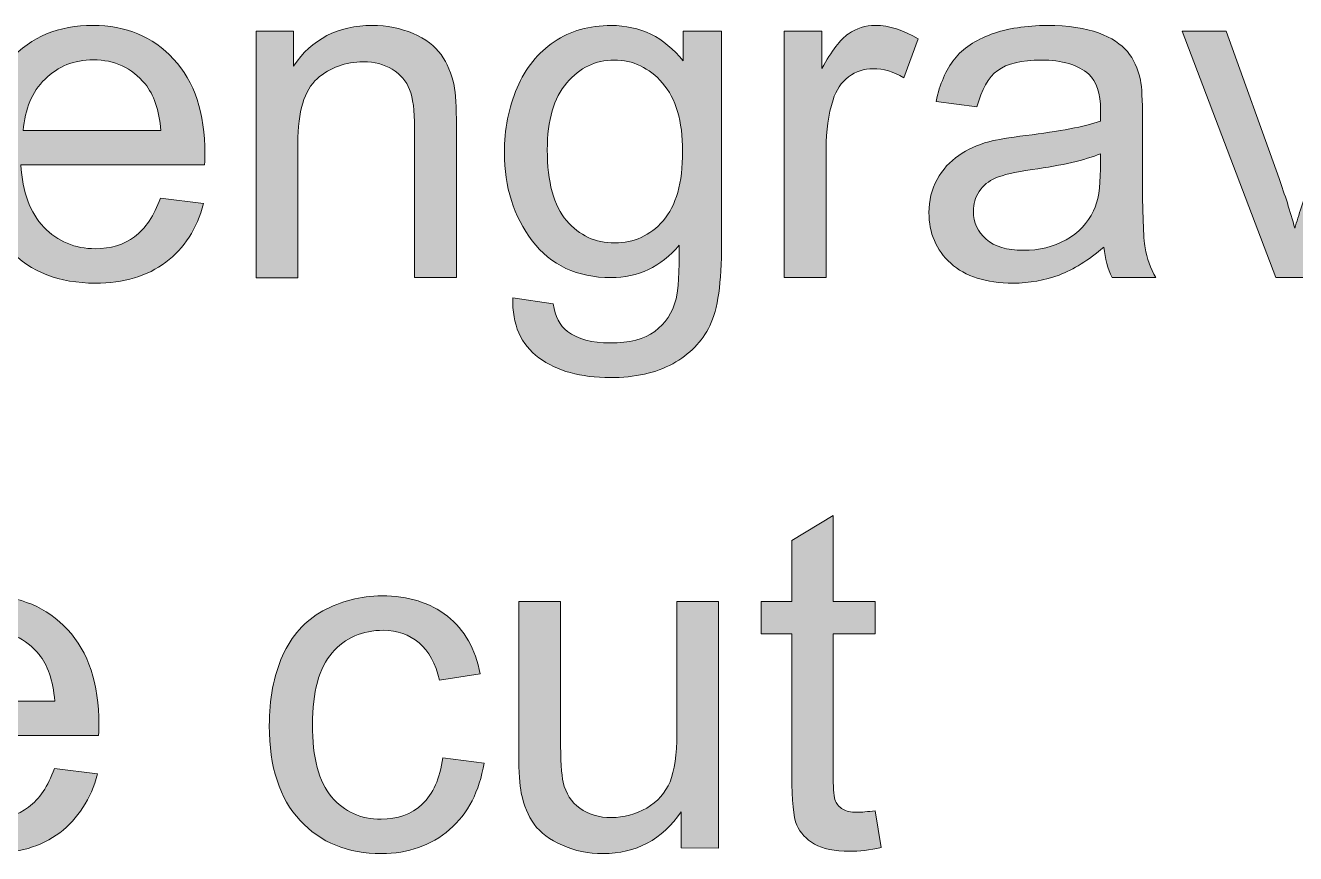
# Model space of a CAD drawing. Header units: inches. Extents: x 1117 to 1992, y -2324 to -585.
# Drawn here: x 1560.56 to 1584.81, y -1334.67 to -1318.87 of the extents above; entities that cross this region are included whole.
import ezdxf

# ---------------------------------------------------------------- set-up
doc = ezdxf.new("R2010")
doc.units = ezdxf.units.IN
doc.header["$MEASUREMENT"] = 0
doc.layers.add('Layer 1', color=7, linetype='Continuous')

# ---------------------------------------------------------------- blocks, each defined once
blk = doc.blocks.new('block 207')
at = {"layer": 'Layer 1', "true_color": 0x010101}
h = blk.add_hatch(color=18, dxfattribs=at)
h.dxf.hatch_style = 2
edge = h.paths.add_edge_path()
edge.add_spline(control_points=[(1563.142, -1322.163), (1563.142, -1322.163), (1563.966, -1322.265), (1563.966, -1322.265), (1563.836, -1322.745), (1563.595, -1323.119), (1563.244, -1323.385), (1562.893, -1323.651), (1562.444, -1323.784), (1561.897, -1323.784), (1561.21, -1323.784), (1560.664, -1323.571), (1560.261, -1323.148), (1559.858, -1322.724), (1559.657, -1322.129), (1559.657, -1321.364), (1559.657, -1320.573), (1559.86, -1319.96), (1560.268, -1319.522), (1560.674, -1319.085), (1561.203, -1318.866), (1561.853, -1318.866), (1562.482, -1318.866), (1562.995, -1319.08), (1563.394, -1319.508), (1563.792, -1319.936), (1563.991, -1320.539), (1563.991, -1321.316), (1563.991, -1321.363), (1563.989, -1321.434), (1563.986, -1321.528), (1563.986, -1321.528), (1560.479, -1321.528), (1560.479, -1321.528), (1560.509, -1322.046), (1560.655, -1322.442), (1560.917, -1322.715), (1561.179, -1322.99), (1561.509, -1323.127), (1561.9, -1323.127), (1562.192, -1323.127), (1562.442, -1323.051), (1562.648, -1322.898), (1562.857, -1322.744), (1563.021, -1322.499), (1563.142, -1322.163)], knot_values=[0, 0, 0, 0, 1, 1, 1, 2, 2, 2, 3, 3, 3, 4, 4, 4, 5, 5, 5, 6, 6, 6, 7, 7, 7, 8, 8, 8, 9, 9, 9, 10, 10, 10, 11, 11, 11, 12, 12, 12, 13, 13, 13, 14, 14, 14, 15, 15, 15, 15], degree=3, periodic=1)
edge = h.paths.add_edge_path()
edge.add_spline(control_points=[(1560.525, -1320.874), (1560.525, -1320.874), (1563.151, -1320.874), (1563.151, -1320.874), (1563.115, -1320.478), (1563.016, -1320.181), (1562.85, -1319.984), (1562.596, -1319.677), (1562.267, -1319.523), (1561.862, -1319.523), (1561.496, -1319.523), (1561.188, -1319.646), (1560.939, -1319.891), (1560.689, -1320.136), (1560.552, -1320.463), (1560.525, -1320.874)], knot_values=[0, 0, 0, 0, 1, 1, 1, 2, 2, 2, 3, 3, 3, 4, 4, 4, 5, 5, 5, 5], degree=3, periodic=1)
h = blk.add_hatch(color=18, dxfattribs=at)
h.dxf.hatch_style = 2
edge = h.paths.add_edge_path()
edge.add_spline(control_points=[(1564.967, -1323.678), (1564.967, -1323.678), (1564.967, -1318.974), (1564.967, -1318.974), (1564.967, -1318.974), (1565.684, -1318.974), (1565.684, -1318.974), (1565.684, -1318.974), (1565.684, -1319.643), (1565.684, -1319.643), (1566.029, -1319.126), (1566.529, -1318.868), (1567.182, -1318.868), (1567.465, -1318.868), (1567.726, -1318.919), (1567.964, -1319.021), (1568.201, -1319.123), (1568.379, -1319.257), (1568.498, -1319.422), (1568.615, -1319.588), (1568.698, -1319.784), (1568.746, -1320.011), (1568.775, -1320.159), (1568.79, -1320.417), (1568.79, -1320.786), (1568.79, -1320.786), (1568.79, -1323.679), (1568.79, -1323.679), (1568.79, -1323.679), (1567.992, -1323.679), (1567.992, -1323.679), (1567.992, -1323.679), (1567.992, -1320.817), (1567.992, -1320.817), (1567.992, -1320.493), (1567.961, -1320.25), (1567.898, -1320.089), (1567.836, -1319.929), (1567.727, -1319.801), (1567.567, -1319.704), (1567.41, -1319.608), (1567.225, -1319.56), (1567.013, -1319.56), (1566.673, -1319.56), (1566.38, -1319.669), (1566.134, -1319.883), (1565.888, -1320.099), (1565.764, -1320.508), (1565.764, -1321.111), (1565.764, -1321.111), (1565.764, -1323.68), (1565.764, -1323.68), (1565.764, -1323.68), (1564.966, -1323.68), (1564.966, -1323.68), (1564.966, -1323.68), (1564.966, -1323.678), (1564.966, -1323.678), (1564.966, -1323.678), (1564.967, -1323.678), (1564.967, -1323.678)], knot_values=[0, 0, 0, 0, 1, 1, 1, 2, 2, 2, 3, 3, 3, 4, 4, 4, 5, 5, 5, 6, 6, 6, 7, 7, 7, 8, 8, 8, 9, 9, 9, 10, 10, 10, 11, 11, 11, 12, 12, 12, 13, 13, 13, 14, 14, 14, 15, 15, 15, 16, 16, 16, 17, 17, 17, 18, 18, 18, 19, 19, 19, 20, 20, 20, 20], degree=3, periodic=1)
h = blk.add_hatch(color=18, dxfattribs=at)
h.dxf.hatch_style = 2
edge = h.paths.add_edge_path()
edge.add_spline(control_points=[(1569.866, -1324.067), (1569.866, -1324.067), (1570.64, -1324.182), (1570.64, -1324.182), (1570.673, -1324.421), (1570.763, -1324.596), (1570.911, -1324.705), (1571.11, -1324.852), (1571.379, -1324.926), (1571.721, -1324.926), (1572.091, -1324.926), (1572.376, -1324.853), (1572.577, -1324.705), (1572.777, -1324.556), (1572.913, -1324.35), (1572.984, -1324.084), (1573.025, -1323.921), (1573.044, -1323.58), (1573.042, -1323.062), (1572.693, -1323.473), (1572.258, -1323.678), (1571.74, -1323.678), (1571.093, -1323.678), (1570.593, -1323.444), (1570.238, -1322.977), (1569.883, -1322.511), (1569.706, -1321.952), (1569.706, -1321.299), (1569.706, -1320.85), (1569.787, -1320.436), (1569.949, -1320.057), (1570.111, -1319.679), (1570.347, -1319.386), (1570.656, -1319.179), (1570.964, -1318.971), (1571.326, -1318.868), (1571.743, -1318.868), (1572.298, -1318.868), (1572.756, -1319.093), (1573.117, -1319.541), (1573.117, -1319.541), (1573.117, -1318.975), (1573.117, -1318.975), (1573.117, -1318.975), (1573.852, -1318.975), (1573.852, -1318.975), (1573.852, -1318.975), (1573.852, -1323.039), (1573.852, -1323.039), (1573.852, -1323.772), (1573.777, -1324.291), (1573.628, -1324.596), (1573.478, -1324.902), (1573.242, -1325.144), (1572.919, -1325.321), (1572.596, -1325.498), (1572.198, -1325.586), (1571.725, -1325.586), (1571.163, -1325.586), (1570.711, -1325.461), (1570.365, -1325.209), (1570.021, -1324.955), (1569.854, -1324.575), (1569.866, -1324.067)], knot_values=[0, 0, 0, 0, 1, 1, 1, 2, 2, 2, 3, 3, 3, 4, 4, 4, 5, 5, 5, 6, 6, 6, 7, 7, 7, 8, 8, 8, 9, 9, 9, 10, 10, 10, 11, 11, 11, 12, 12, 12, 13, 13, 13, 14, 14, 14, 15, 15, 15, 16, 16, 16, 17, 17, 17, 18, 18, 18, 19, 19, 19, 20, 20, 20, 21, 21, 21, 21], degree=3, periodic=1)
edge = h.paths.add_edge_path()
edge.add_spline(control_points=[(1570.525, -1321.241), (1570.525, -1321.859), (1570.648, -1322.309), (1570.893, -1322.592), (1571.138, -1322.876), (1571.444, -1323.018), (1571.814, -1323.018), (1572.18, -1323.018), (1572.486, -1322.877), (1572.734, -1322.595), (1572.982, -1322.313), (1573.107, -1321.871), (1573.107, -1321.268), (1573.107, -1320.693), (1572.98, -1320.259), (1572.724, -1319.966), (1572.468, -1319.674), (1572.16, -1319.528), (1571.801, -1319.528), (1571.446, -1319.528), (1571.145, -1319.672), (1570.896, -1319.961), (1570.65, -1320.248), (1570.525, -1320.674), (1570.525, -1321.241)], knot_values=[0, 0, 0, 0, 1, 1, 1, 2, 2, 2, 3, 3, 3, 4, 4, 4, 5, 5, 5, 6, 6, 6, 7, 7, 7, 8, 8, 8, 8], degree=3, periodic=1)
h = blk.add_hatch(color=18, dxfattribs=at)
h.dxf.hatch_style = 2
edge = h.paths.add_edge_path()
edge.add_spline(control_points=[(1575.048, -1323.678), (1575.048, -1323.678), (1575.048, -1318.974), (1575.048, -1318.974), (1575.048, -1318.974), (1575.766, -1318.974), (1575.766, -1318.974), (1575.766, -1318.974), (1575.766, -1319.687), (1575.766, -1319.687), (1575.949, -1319.353), (1576.118, -1319.133), (1576.273, -1319.027), (1576.427, -1318.92), (1576.598, -1318.867), (1576.783, -1318.867), (1577.053, -1318.867), (1577.325, -1318.953), (1577.603, -1319.124), (1577.603, -1319.124), (1577.328, -1319.864), (1577.328, -1319.864), (1577.133, -1319.749), (1576.939, -1319.692), (1576.744, -1319.692), (1576.57, -1319.692), (1576.414, -1319.744), (1576.275, -1319.849), (1576.135, -1319.954), (1576.037, -1320.099), (1575.978, -1320.285), (1575.889, -1320.569), (1575.845, -1320.879), (1575.845, -1321.215), (1575.845, -1321.215), (1575.845, -1323.678), (1575.845, -1323.678), (1575.845, -1323.678), (1575.048, -1323.678), (1575.048, -1323.678), (1575.048, -1323.678), (1575.048, -1323.678), (1575.048, -1323.678)], knot_values=[0, 0, 0, 0, 1, 1, 1, 2, 2, 2, 3, 3, 3, 4, 4, 4, 5, 5, 5, 6, 6, 6, 7, 7, 7, 8, 8, 8, 9, 9, 9, 10, 10, 10, 11, 11, 11, 12, 12, 12, 13, 13, 13, 14, 14, 14, 14], degree=3, periodic=1)
h = blk.add_hatch(color=18, dxfattribs=at)
h.dxf.hatch_style = 2
edge = h.paths.add_edge_path()
edge.add_spline(control_points=[(1581.147, -1323.097), (1580.852, -1323.348), (1580.567, -1323.526), (1580.294, -1323.629), (1580.021, -1323.732), (1579.729, -1323.784), (1579.415, -1323.784), (1578.898, -1323.784), (1578.501, -1323.657), (1578.224, -1323.405), (1577.946, -1323.152), (1577.808, -1322.83), (1577.808, -1322.437), (1577.808, -1322.208), (1577.859, -1321.997), (1577.965, -1321.806), (1578.069, -1321.616), (1578.207, -1321.463), (1578.376, -1321.348), (1578.545, -1321.233), (1578.736, -1321.146), (1578.95, -1321.086), (1579.106, -1321.046), (1579.341, -1321.005), (1579.659, -1320.967), (1580.302, -1320.89), (1580.777, -1320.798), (1581.08, -1320.693), (1581.084, -1320.583), (1581.085, -1320.514), (1581.085, -1320.484), (1581.085, -1320.16), (1581.009, -1319.932), (1580.859, -1319.799), (1580.655, -1319.617), (1580.351, -1319.528), (1579.951, -1319.528), (1579.576, -1319.528), (1579.298, -1319.594), (1579.121, -1319.726), (1578.942, -1319.857), (1578.81, -1320.089), (1578.725, -1320.423), (1578.725, -1320.423), (1577.945, -1320.317), (1577.945, -1320.317), (1578.016, -1319.984), (1578.132, -1319.714), (1578.295, -1319.509), (1578.457, -1319.304), (1578.692, -1319.146), (1578.999, -1319.035), (1579.305, -1318.924), (1579.662, -1318.868), (1580.066, -1318.868), (1580.467, -1318.868), (1580.794, -1318.916), (1581.044, -1319.009), (1581.293, -1319.103), (1581.478, -1319.223), (1581.596, -1319.366), (1581.714, -1319.509), (1581.797, -1319.69), (1581.845, -1319.909), (1581.871, -1320.045), (1581.884, -1320.29), (1581.884, -1320.644), (1581.884, -1320.644), (1581.884, -1321.708), (1581.884, -1321.708), (1581.884, -1322.449), (1581.901, -1322.918), (1581.935, -1323.113), (1581.97, -1323.31), (1582.036, -1323.498), (1582.136, -1323.679), (1582.136, -1323.679), (1581.304, -1323.679), (1581.304, -1323.679), (1581.223, -1323.512), (1581.17, -1323.319), (1581.147, -1323.097)], knot_values=[0, 0, 0, 0, 1, 1, 1, 2, 2, 2, 3, 3, 3, 4, 4, 4, 5, 5, 5, 6, 6, 6, 7, 7, 7, 8, 8, 8, 9, 9, 9, 10, 10, 10, 11, 11, 11, 12, 12, 12, 13, 13, 13, 14, 14, 14, 15, 15, 15, 16, 16, 16, 17, 17, 17, 18, 18, 18, 19, 19, 19, 20, 20, 20, 21, 21, 21, 22, 22, 22, 23, 23, 23, 24, 24, 24, 25, 25, 25, 26, 26, 26, 27, 27, 27, 27], degree=3, periodic=1)
edge = h.paths.add_edge_path()
edge.add_spline(control_points=[(1581.08, -1321.317), (1580.792, -1321.435), (1580.356, -1321.535), (1579.779, -1321.618), (1579.45, -1321.665), (1579.219, -1321.718), (1579.083, -1321.777), (1578.946, -1321.835), (1578.841, -1321.922), (1578.767, -1322.035), (1578.694, -1322.149), (1578.657, -1322.275), (1578.657, -1322.414), (1578.657, -1322.627), (1578.738, -1322.803), (1578.9, -1322.945), (1579.06, -1323.087), (1579.296, -1323.158), (1579.606, -1323.158), (1579.913, -1323.158), (1580.186, -1323.092), (1580.425, -1322.958), (1580.664, -1322.823), (1580.84, -1322.64), (1580.952, -1322.406), (1581.037, -1322.226), (1581.08, -1321.96), (1581.08, -1321.609), (1581.08, -1321.609), (1581.08, -1321.317), (1581.08, -1321.317), (1581.08, -1321.317), (1581.08, -1321.317), (1581.08, -1321.317)], knot_values=[0, 0, 0, 0, 1, 1, 1, 2, 2, 2, 3, 3, 3, 4, 4, 4, 5, 5, 5, 6, 6, 6, 7, 7, 7, 8, 8, 8, 9, 9, 9, 10, 10, 10, 11, 11, 11, 11], degree=3, periodic=1)
h = blk.add_hatch(color=18, dxfattribs=at)
h.dxf.hatch_style = 2
edge = h.paths.add_edge_path()
edge.add_spline(control_points=[(1584.428, -1323.678), (1584.428, -1323.678), (1582.64, -1318.974), (1582.64, -1318.974), (1582.64, -1318.974), (1583.482, -1318.974), (1583.482, -1318.974), (1583.482, -1318.974), (1584.49, -1321.79), (1584.49, -1321.79), (1584.601, -1322.094), (1584.701, -1322.41), (1584.791, -1322.738), (1584.862, -1322.49), (1584.96, -1322.192), (1585.088, -1321.843), (1585.088, -1321.843), (1586.134, -1318.973), (1586.134, -1318.973), (1586.134, -1318.973), (1586.953, -1318.973), (1586.953, -1318.973), (1586.953, -1318.973), (1585.172, -1323.677), (1585.172, -1323.677), (1585.172, -1323.677), (1584.428, -1323.678), (1584.428, -1323.678), (1584.428, -1323.678), (1584.428, -1323.678), (1584.428, -1323.678)], knot_values=[0, 0, 0, 0, 1, 1, 1, 2, 2, 2, 3, 3, 3, 4, 4, 4, 5, 5, 5, 6, 6, 6, 7, 7, 7, 8, 8, 8, 9, 9, 9, 10, 10, 10, 10], degree=3, periodic=1)
h = blk.add_hatch(color=18, dxfattribs=at)
h.dxf.hatch_style = 2
edge = h.paths.add_edge_path()
edge.add_spline(control_points=[(1576.784, -1333.85), (1576.784, -1333.85), (1576.899, -1334.554), (1576.899, -1334.554), (1576.674, -1334.601), (1576.474, -1334.624), (1576.297, -1334.624), (1576.007, -1334.624), (1575.783, -1334.577), (1575.623, -1334.486), (1575.464, -1334.395), (1575.351, -1334.274), (1575.287, -1334.125), (1575.222, -1333.976), (1575.19, -1333.662), (1575.19, -1333.184), (1575.19, -1333.184), (1575.19, -1330.477), (1575.19, -1330.477), (1575.19, -1330.477), (1574.606, -1330.477), (1574.606, -1330.477), (1574.606, -1330.477), (1574.606, -1329.857), (1574.606, -1329.857), (1574.606, -1329.857), (1575.19, -1329.857), (1575.19, -1329.857), (1575.19, -1329.857), (1575.19, -1328.693), (1575.19, -1328.693), (1575.19, -1328.693), (1575.983, -1328.215), (1575.983, -1328.215), (1575.983, -1328.215), (1575.983, -1329.857), (1575.983, -1329.857), (1575.983, -1329.857), (1576.784, -1329.857), (1576.784, -1329.857), (1576.784, -1329.857), (1576.784, -1330.477), (1576.784, -1330.477), (1576.784, -1330.477), (1575.983, -1330.477), (1575.983, -1330.477), (1575.983, -1330.477), (1575.983, -1333.228), (1575.983, -1333.228), (1575.983, -1333.456), (1575.996, -1333.603), (1576.024, -1333.667), (1576.053, -1333.733), (1576.098, -1333.783), (1576.163, -1333.822), (1576.227, -1333.859), (1576.317, -1333.879), (1576.434, -1333.879), (1576.522, -1333.881), (1576.639, -1333.87), (1576.784, -1333.85)], knot_values=[0, 0, 0, 0, 1, 1, 1, 2, 2, 2, 3, 3, 3, 4, 4, 4, 5, 5, 5, 6, 6, 6, 7, 7, 7, 8, 8, 8, 9, 9, 9, 10, 10, 10, 11, 11, 11, 12, 12, 12, 13, 13, 13, 14, 14, 14, 15, 15, 15, 16, 16, 16, 17, 17, 17, 18, 18, 18, 19, 19, 19, 20, 20, 20, 20], degree=3, periodic=1)
h = blk.add_hatch(color=18, dxfattribs=at)
h.dxf.hatch_style = 2
edge = h.paths.add_edge_path()
edge.add_spline(control_points=[(1561.118, -1333.047), (1561.118, -1333.047), (1561.942, -1333.149), (1561.942, -1333.149), (1561.812, -1333.631), (1561.571, -1334.004), (1561.22, -1334.27), (1560.869, -1334.536), (1560.419, -1334.669), (1559.874, -1334.669), (1559.186, -1334.669), (1558.64, -1334.457), (1558.237, -1334.033), (1557.834, -1333.61), (1557.632, -1333.015), (1557.632, -1332.25), (1557.632, -1331.459), (1557.836, -1330.845), (1558.244, -1330.407), (1558.65, -1329.971), (1559.179, -1329.752), (1559.829, -1329.752), (1560.457, -1329.752), (1560.971, -1329.966), (1561.37, -1330.394), (1561.769, -1330.823), (1561.967, -1331.425), (1561.967, -1332.202), (1561.967, -1332.249), (1561.966, -1332.32), (1561.963, -1332.414), (1561.963, -1332.414), (1558.455, -1332.414), (1558.455, -1332.414), (1558.485, -1332.931), (1558.631, -1333.327), (1558.893, -1333.601), (1559.157, -1333.875), (1559.484, -1334.013), (1559.877, -1334.013), (1560.169, -1334.013), (1560.419, -1333.936), (1560.625, -1333.783), (1560.834, -1333.63), (1560.997, -1333.384), (1561.118, -1333.047)], knot_values=[0, 0, 0, 0, 1, 1, 1, 2, 2, 2, 3, 3, 3, 4, 4, 4, 5, 5, 5, 6, 6, 6, 7, 7, 7, 8, 8, 8, 9, 9, 9, 10, 10, 10, 11, 11, 11, 12, 12, 12, 13, 13, 13, 14, 14, 14, 15, 15, 15, 15], degree=3, periodic=1)
edge = h.paths.add_edge_path()
edge.add_spline(control_points=[(1558.5, -1331.759), (1558.5, -1331.759), (1561.126, -1331.759), (1561.126, -1331.759), (1561.09, -1331.363), (1560.99, -1331.066), (1560.825, -1330.869), (1560.571, -1330.562), (1560.243, -1330.409), (1559.837, -1330.409), (1559.471, -1330.409), (1559.163, -1330.531), (1558.913, -1330.776), (1558.665, -1331.021), (1558.527, -1331.348), (1558.5, -1331.759)], knot_values=[0, 0, 0, 0, 1, 1, 1, 2, 2, 2, 3, 3, 3, 4, 4, 4, 5, 5, 5, 5], degree=3, periodic=1)
h = blk.add_hatch(color=18, dxfattribs=at)
h.dxf.hatch_style = 2
edge = h.paths.add_edge_path()
edge.add_spline(control_points=[(1568.533, -1332.839), (1568.533, -1332.839), (1569.317, -1332.941), (1569.317, -1332.941), (1569.231, -1333.482), (1569.012, -1333.904), (1568.659, -1334.21), (1568.306, -1334.516), (1567.873, -1334.669), (1567.359, -1334.669), (1566.715, -1334.669), (1566.198, -1334.458), (1565.807, -1334.038), (1565.416, -1333.618), (1565.22, -1333.015), (1565.22, -1332.228), (1565.22, -1331.721), (1565.304, -1331.277), (1565.472, -1330.896), (1565.642, -1330.516), (1565.896, -1330.229), (1566.242, -1330.039), (1566.586, -1329.848), (1566.96, -1329.752), (1567.365, -1329.752), (1567.875, -1329.752), (1568.294, -1329.881), (1568.619, -1330.14), (1568.944, -1330.398), (1569.152, -1330.765), (1569.244, -1331.241), (1569.244, -1331.241), (1568.469, -1331.36), (1568.469, -1331.36), (1568.395, -1331.044), (1568.264, -1330.808), (1568.077, -1330.647), (1567.891, -1330.488), (1567.662, -1330.408), (1567.397, -1330.408), (1566.995, -1330.408), (1566.67, -1330.55), (1566.419, -1330.84), (1566.167, -1331.127), (1566.043, -1331.582), (1566.043, -1332.206), (1566.043, -1332.838), (1566.165, -1333.298), (1566.406, -1333.584), (1566.648, -1333.87), (1566.964, -1334.013), (1567.354, -1334.013), (1567.668, -1334.013), (1567.929, -1333.918), (1568.139, -1333.725), (1568.344, -1333.533), (1568.477, -1333.238), (1568.533, -1332.839)], knot_values=[0, 0, 0, 0, 1, 1, 1, 2, 2, 2, 3, 3, 3, 4, 4, 4, 5, 5, 5, 6, 6, 6, 7, 7, 7, 8, 8, 8, 9, 9, 9, 10, 10, 10, 11, 11, 11, 12, 12, 12, 13, 13, 13, 14, 14, 14, 15, 15, 15, 16, 16, 16, 17, 17, 17, 18, 18, 18, 19, 19, 19, 19], degree=3, periodic=1)
h = blk.add_hatch(color=18, dxfattribs=at)
h.dxf.hatch_style = 2
edge = h.paths.add_edge_path()
edge.add_spline(control_points=[(1573.081, -1334.562), (1573.081, -1334.562), (1573.081, -1333.871), (1573.081, -1333.871), (1572.715, -1334.403), (1572.218, -1334.669), (1571.588, -1334.669), (1571.311, -1334.669), (1571.052, -1334.617), (1570.812, -1334.511), (1570.57, -1334.403), (1570.392, -1334.269), (1570.275, -1334.109), (1570.159, -1333.948), (1570.077, -1333.75), (1570.029, -1333.517), (1569.997, -1333.361), (1569.981, -1333.113), (1569.981, -1332.773), (1569.981, -1332.773), (1569.981, -1329.858), (1569.981, -1329.858), (1569.981, -1329.858), (1570.778, -1329.858), (1570.778, -1329.858), (1570.778, -1329.858), (1570.778, -1332.468), (1570.778, -1332.468), (1570.778, -1332.884), (1570.795, -1333.165), (1570.828, -1333.309), (1570.878, -1333.519), (1570.984, -1333.684), (1571.145, -1333.802), (1571.309, -1333.923), (1571.509, -1333.982), (1571.748, -1333.982), (1571.988, -1333.982), (1572.211, -1333.921), (1572.422, -1333.799), (1572.631, -1333.676), (1572.78, -1333.511), (1572.867, -1333.298), (1572.953, -1333.087), (1572.997, -1332.781), (1572.997, -1332.38), (1572.997, -1332.38), (1572.997, -1329.859), (1572.997, -1329.859), (1572.997, -1329.859), (1573.795, -1329.859), (1573.795, -1329.859), (1573.795, -1329.859), (1573.795, -1334.563), (1573.795, -1334.563), (1573.795, -1334.563), (1573.081, -1334.562), (1573.081, -1334.562), (1573.081, -1334.562), (1573.081, -1334.562), (1573.081, -1334.562)], knot_values=[0, 0, 0, 0, 1, 1, 1, 2, 2, 2, 3, 3, 3, 4, 4, 4, 5, 5, 5, 6, 6, 6, 7, 7, 7, 8, 8, 8, 9, 9, 9, 10, 10, 10, 11, 11, 11, 12, 12, 12, 13, 13, 13, 14, 14, 14, 15, 15, 15, 16, 16, 16, 17, 17, 17, 18, 18, 18, 19, 19, 19, 20, 20, 20, 20], degree=3, periodic=1)
at = {"layer": 'Layer 1', "lineweight": 0}
for points, knots in [([(1563.142, -1322.163), (1563.142, -1322.163), (1563.966, -1322.265), (1563.966, -1322.265), (1563.836, -1322.745), (1563.595, -1323.119), (1563.244, -1323.385), (1562.893, -1323.651), (1562.444, -1323.784), (1561.897, -1323.784), (1561.21, -1323.784), (1560.664, -1323.571), (1560.261, -1323.148), (1559.858, -1322.724), (1559.657, -1322.129), (1559.657, -1321.364), (1559.657, -1320.573), (1559.86, -1319.96), (1560.268, -1319.522), (1560.674, -1319.085), (1561.203, -1318.866), (1561.853, -1318.866), (1562.482, -1318.866), (1562.995, -1319.08), (1563.394, -1319.508), (1563.792, -1319.936), (1563.991, -1320.539), (1563.991, -1321.316), (1563.991, -1321.363), (1563.989, -1321.434), (1563.986, -1321.528), (1563.986, -1321.528), (1560.479, -1321.528), (1560.479, -1321.528), (1560.509, -1322.046), (1560.655, -1322.442), (1560.917, -1322.715), (1561.179, -1322.99), (1561.509, -1323.127), (1561.9, -1323.127), (1562.192, -1323.127), (1562.442, -1323.051), (1562.648, -1322.898), (1562.857, -1322.744), (1563.021, -1322.499), (1563.142, -1322.163)], [0, 0, 0, 0, 1, 1, 1, 2, 2, 2, 3, 3, 3, 4, 4, 4, 5, 5, 5, 6, 6, 6, 7, 7, 7, 8, 8, 8, 9, 9, 9, 10, 10, 10, 11, 11, 11, 12, 12, 12, 13, 13, 13, 14, 14, 14, 15, 15, 15, 15]), ([(1564.967, -1323.678), (1564.967, -1323.678), (1564.967, -1318.974), (1564.967, -1318.974), (1564.967, -1318.974), (1565.684, -1318.974), (1565.684, -1318.974), (1565.684, -1318.974), (1565.684, -1319.643), (1565.684, -1319.643), (1566.029, -1319.126), (1566.529, -1318.868), (1567.182, -1318.868), (1567.465, -1318.868), (1567.726, -1318.919), (1567.964, -1319.021), (1568.201, -1319.123), (1568.379, -1319.257), (1568.498, -1319.422), (1568.615, -1319.588), (1568.698, -1319.784), (1568.746, -1320.011), (1568.775, -1320.159), (1568.79, -1320.417), (1568.79, -1320.786), (1568.79, -1320.786), (1568.79, -1323.679), (1568.79, -1323.679), (1568.79, -1323.679), (1567.992, -1323.679), (1567.992, -1323.679), (1567.992, -1323.679), (1567.992, -1320.817), (1567.992, -1320.817), (1567.992, -1320.493), (1567.961, -1320.25), (1567.898, -1320.089), (1567.836, -1319.929), (1567.727, -1319.801), (1567.567, -1319.704), (1567.41, -1319.608), (1567.225, -1319.56), (1567.013, -1319.56), (1566.673, -1319.56), (1566.38, -1319.669), (1566.134, -1319.883), (1565.888, -1320.099), (1565.764, -1320.508), (1565.764, -1321.111), (1565.764, -1321.111), (1565.764, -1323.68), (1565.764, -1323.68), (1565.764, -1323.68), (1564.966, -1323.68), (1564.966, -1323.68), (1564.966, -1323.68), (1564.966, -1323.678), (1564.966, -1323.678), (1564.966, -1323.678), (1564.967, -1323.678), (1564.967, -1323.678)], [0, 0, 0, 0, 1, 1, 1, 2, 2, 2, 3, 3, 3, 4, 4, 4, 5, 5, 5, 6, 6, 6, 7, 7, 7, 8, 8, 8, 9, 9, 9, 10, 10, 10, 11, 11, 11, 12, 12, 12, 13, 13, 13, 14, 14, 14, 15, 15, 15, 16, 16, 16, 17, 17, 17, 18, 18, 18, 19, 19, 19, 20, 20, 20, 20]), ([(1569.866, -1324.067), (1569.866, -1324.067), (1570.64, -1324.182), (1570.64, -1324.182), (1570.673, -1324.421), (1570.763, -1324.596), (1570.911, -1324.705), (1571.11, -1324.852), (1571.379, -1324.926), (1571.721, -1324.926), (1572.091, -1324.926), (1572.376, -1324.853), (1572.577, -1324.705), (1572.777, -1324.556), (1572.913, -1324.35), (1572.984, -1324.084), (1573.025, -1323.921), (1573.044, -1323.58), (1573.042, -1323.062), (1572.693, -1323.473), (1572.258, -1323.678), (1571.74, -1323.678), (1571.093, -1323.678), (1570.593, -1323.444), (1570.238, -1322.977), (1569.883, -1322.511), (1569.706, -1321.952), (1569.706, -1321.299), (1569.706, -1320.85), (1569.787, -1320.436), (1569.949, -1320.057), (1570.111, -1319.679), (1570.347, -1319.386), (1570.656, -1319.179), (1570.964, -1318.971), (1571.326, -1318.868), (1571.743, -1318.868), (1572.298, -1318.868), (1572.756, -1319.093), (1573.117, -1319.541), (1573.117, -1319.541), (1573.117, -1318.975), (1573.117, -1318.975), (1573.117, -1318.975), (1573.852, -1318.975), (1573.852, -1318.975), (1573.852, -1318.975), (1573.852, -1323.039), (1573.852, -1323.039), (1573.852, -1323.772), (1573.777, -1324.291), (1573.628, -1324.596), (1573.478, -1324.902), (1573.242, -1325.144), (1572.919, -1325.321), (1572.596, -1325.498), (1572.198, -1325.586), (1571.725, -1325.586), (1571.163, -1325.586), (1570.711, -1325.461), (1570.365, -1325.209), (1570.021, -1324.955), (1569.854, -1324.575), (1569.866, -1324.067)], [0, 0, 0, 0, 1, 1, 1, 2, 2, 2, 3, 3, 3, 4, 4, 4, 5, 5, 5, 6, 6, 6, 7, 7, 7, 8, 8, 8, 9, 9, 9, 10, 10, 10, 11, 11, 11, 12, 12, 12, 13, 13, 13, 14, 14, 14, 15, 15, 15, 16, 16, 16, 17, 17, 17, 18, 18, 18, 19, 19, 19, 20, 20, 20, 21, 21, 21, 21]), ([(1575.048, -1323.678), (1575.048, -1323.678), (1575.048, -1318.974), (1575.048, -1318.974), (1575.048, -1318.974), (1575.766, -1318.974), (1575.766, -1318.974), (1575.766, -1318.974), (1575.766, -1319.687), (1575.766, -1319.687), (1575.949, -1319.353), (1576.118, -1319.133), (1576.273, -1319.027), (1576.427, -1318.92), (1576.598, -1318.867), (1576.783, -1318.867), (1577.053, -1318.867), (1577.325, -1318.953), (1577.603, -1319.124), (1577.603, -1319.124), (1577.328, -1319.864), (1577.328, -1319.864), (1577.133, -1319.749), (1576.939, -1319.692), (1576.744, -1319.692), (1576.57, -1319.692), (1576.414, -1319.744), (1576.275, -1319.849), (1576.135, -1319.954), (1576.037, -1320.099), (1575.978, -1320.285), (1575.889, -1320.569), (1575.845, -1320.879), (1575.845, -1321.215), (1575.845, -1321.215), (1575.845, -1323.678), (1575.845, -1323.678), (1575.845, -1323.678), (1575.048, -1323.678), (1575.048, -1323.678), (1575.048, -1323.678), (1575.048, -1323.678), (1575.048, -1323.678)], [0, 0, 0, 0, 1, 1, 1, 2, 2, 2, 3, 3, 3, 4, 4, 4, 5, 5, 5, 6, 6, 6, 7, 7, 7, 8, 8, 8, 9, 9, 9, 10, 10, 10, 11, 11, 11, 12, 12, 12, 13, 13, 13, 14, 14, 14, 14]), ([(1581.147, -1323.097), (1580.852, -1323.348), (1580.567, -1323.526), (1580.294, -1323.629), (1580.021, -1323.732), (1579.729, -1323.784), (1579.415, -1323.784), (1578.898, -1323.784), (1578.501, -1323.657), (1578.224, -1323.405), (1577.946, -1323.152), (1577.808, -1322.83), (1577.808, -1322.437), (1577.808, -1322.208), (1577.859, -1321.997), (1577.965, -1321.806), (1578.069, -1321.616), (1578.207, -1321.463), (1578.376, -1321.348), (1578.545, -1321.233), (1578.736, -1321.146), (1578.95, -1321.086), (1579.106, -1321.046), (1579.341, -1321.005), (1579.659, -1320.967), (1580.302, -1320.89), (1580.777, -1320.798), (1581.08, -1320.693), (1581.084, -1320.583), (1581.085, -1320.514), (1581.085, -1320.484), (1581.085, -1320.16), (1581.009, -1319.932), (1580.859, -1319.799), (1580.655, -1319.617), (1580.351, -1319.528), (1579.951, -1319.528), (1579.576, -1319.528), (1579.298, -1319.594), (1579.121, -1319.726), (1578.942, -1319.857), (1578.81, -1320.089), (1578.725, -1320.423), (1578.725, -1320.423), (1577.945, -1320.317), (1577.945, -1320.317), (1578.016, -1319.984), (1578.132, -1319.714), (1578.295, -1319.509), (1578.457, -1319.304), (1578.692, -1319.146), (1578.999, -1319.035), (1579.305, -1318.924), (1579.662, -1318.868), (1580.066, -1318.868), (1580.467, -1318.868), (1580.794, -1318.916), (1581.044, -1319.009), (1581.293, -1319.103), (1581.478, -1319.223), (1581.596, -1319.366), (1581.714, -1319.509), (1581.797, -1319.69), (1581.845, -1319.909), (1581.871, -1320.045), (1581.884, -1320.29), (1581.884, -1320.644), (1581.884, -1320.644), (1581.884, -1321.708), (1581.884, -1321.708), (1581.884, -1322.449), (1581.901, -1322.918), (1581.935, -1323.113), (1581.97, -1323.31), (1582.036, -1323.498), (1582.136, -1323.679), (1582.136, -1323.679), (1581.304, -1323.679), (1581.304, -1323.679), (1581.223, -1323.512), (1581.17, -1323.319), (1581.147, -1323.097)], [0, 0, 0, 0, 1, 1, 1, 2, 2, 2, 3, 3, 3, 4, 4, 4, 5, 5, 5, 6, 6, 6, 7, 7, 7, 8, 8, 8, 9, 9, 9, 10, 10, 10, 11, 11, 11, 12, 12, 12, 13, 13, 13, 14, 14, 14, 15, 15, 15, 16, 16, 16, 17, 17, 17, 18, 18, 18, 19, 19, 19, 20, 20, 20, 21, 21, 21, 22, 22, 22, 23, 23, 23, 24, 24, 24, 25, 25, 25, 26, 26, 26, 27, 27, 27, 27]), ([(1584.428, -1323.678), (1584.428, -1323.678), (1582.64, -1318.974), (1582.64, -1318.974), (1582.64, -1318.974), (1583.482, -1318.974), (1583.482, -1318.974), (1583.482, -1318.974), (1584.49, -1321.79), (1584.49, -1321.79), (1584.601, -1322.094), (1584.701, -1322.41), (1584.791, -1322.738), (1584.862, -1322.49), (1584.96, -1322.192), (1585.088, -1321.843), (1585.088, -1321.843), (1586.134, -1318.973), (1586.134, -1318.973), (1586.134, -1318.973), (1586.953, -1318.973), (1586.953, -1318.973), (1586.953, -1318.973), (1585.172, -1323.677), (1585.172, -1323.677), (1585.172, -1323.677), (1584.428, -1323.678), (1584.428, -1323.678), (1584.428, -1323.678), (1584.428, -1323.678), (1584.428, -1323.678)], [0, 0, 0, 0, 1, 1, 1, 2, 2, 2, 3, 3, 3, 4, 4, 4, 5, 5, 5, 6, 6, 6, 7, 7, 7, 8, 8, 8, 9, 9, 9, 10, 10, 10, 10]), ([(1560.525, -1320.874), (1560.525, -1320.874), (1563.151, -1320.874), (1563.151, -1320.874), (1563.115, -1320.478), (1563.016, -1320.181), (1562.85, -1319.984), (1562.596, -1319.677), (1562.267, -1319.523), (1561.862, -1319.523), (1561.496, -1319.523), (1561.188, -1319.646), (1560.939, -1319.891), (1560.689, -1320.136), (1560.552, -1320.463), (1560.525, -1320.874)], [0, 0, 0, 0, 1, 1, 1, 2, 2, 2, 3, 3, 3, 4, 4, 4, 5, 5, 5, 5]), ([(1570.525, -1321.241), (1570.525, -1321.859), (1570.648, -1322.309), (1570.893, -1322.592), (1571.138, -1322.876), (1571.444, -1323.018), (1571.814, -1323.018), (1572.18, -1323.018), (1572.486, -1322.877), (1572.734, -1322.595), (1572.982, -1322.313), (1573.107, -1321.871), (1573.107, -1321.268), (1573.107, -1320.693), (1572.98, -1320.259), (1572.724, -1319.966), (1572.468, -1319.674), (1572.16, -1319.528), (1571.801, -1319.528), (1571.446, -1319.528), (1571.145, -1319.672), (1570.896, -1319.961), (1570.65, -1320.248), (1570.525, -1320.674), (1570.525, -1321.241)], [0, 0, 0, 0, 1, 1, 1, 2, 2, 2, 3, 3, 3, 4, 4, 4, 5, 5, 5, 6, 6, 6, 7, 7, 7, 8, 8, 8, 8]), ([(1581.08, -1321.317), (1580.792, -1321.435), (1580.356, -1321.535), (1579.779, -1321.618), (1579.45, -1321.665), (1579.219, -1321.718), (1579.083, -1321.777), (1578.946, -1321.835), (1578.841, -1321.922), (1578.767, -1322.035), (1578.694, -1322.149), (1578.657, -1322.275), (1578.657, -1322.414), (1578.657, -1322.627), (1578.738, -1322.803), (1578.9, -1322.945), (1579.06, -1323.087), (1579.296, -1323.158), (1579.606, -1323.158), (1579.913, -1323.158), (1580.186, -1323.092), (1580.425, -1322.958), (1580.664, -1322.823), (1580.84, -1322.64), (1580.952, -1322.406), (1581.037, -1322.226), (1581.08, -1321.96), (1581.08, -1321.609), (1581.08, -1321.609), (1581.08, -1321.317), (1581.08, -1321.317), (1581.08, -1321.317), (1581.08, -1321.317), (1581.08, -1321.317)], [0, 0, 0, 0, 1, 1, 1, 2, 2, 2, 3, 3, 3, 4, 4, 4, 5, 5, 5, 6, 6, 6, 7, 7, 7, 8, 8, 8, 9, 9, 9, 10, 10, 10, 11, 11, 11, 11]), ([(1576.784, -1333.85), (1576.784, -1333.85), (1576.899, -1334.554), (1576.899, -1334.554), (1576.674, -1334.601), (1576.474, -1334.624), (1576.297, -1334.624), (1576.007, -1334.624), (1575.783, -1334.577), (1575.623, -1334.486), (1575.464, -1334.395), (1575.351, -1334.274), (1575.287, -1334.125), (1575.222, -1333.976), (1575.19, -1333.662), (1575.19, -1333.184), (1575.19, -1333.184), (1575.19, -1330.477), (1575.19, -1330.477), (1575.19, -1330.477), (1574.606, -1330.477), (1574.606, -1330.477), (1574.606, -1330.477), (1574.606, -1329.857), (1574.606, -1329.857), (1574.606, -1329.857), (1575.19, -1329.857), (1575.19, -1329.857), (1575.19, -1329.857), (1575.19, -1328.693), (1575.19, -1328.693), (1575.19, -1328.693), (1575.983, -1328.215), (1575.983, -1328.215), (1575.983, -1328.215), (1575.983, -1329.857), (1575.983, -1329.857), (1575.983, -1329.857), (1576.784, -1329.857), (1576.784, -1329.857), (1576.784, -1329.857), (1576.784, -1330.477), (1576.784, -1330.477), (1576.784, -1330.477), (1575.983, -1330.477), (1575.983, -1330.477), (1575.983, -1330.477), (1575.983, -1333.228), (1575.983, -1333.228), (1575.983, -1333.456), (1575.996, -1333.603), (1576.024, -1333.667), (1576.053, -1333.733), (1576.098, -1333.783), (1576.163, -1333.822), (1576.227, -1333.859), (1576.317, -1333.879), (1576.434, -1333.879), (1576.522, -1333.881), (1576.639, -1333.87), (1576.784, -1333.85)], [0, 0, 0, 0, 1, 1, 1, 2, 2, 2, 3, 3, 3, 4, 4, 4, 5, 5, 5, 6, 6, 6, 7, 7, 7, 8, 8, 8, 9, 9, 9, 10, 10, 10, 11, 11, 11, 12, 12, 12, 13, 13, 13, 14, 14, 14, 15, 15, 15, 16, 16, 16, 17, 17, 17, 18, 18, 18, 19, 19, 19, 20, 20, 20, 20]), ([(1561.118, -1333.047), (1561.118, -1333.047), (1561.942, -1333.149), (1561.942, -1333.149), (1561.812, -1333.631), (1561.571, -1334.004), (1561.22, -1334.27), (1560.869, -1334.536), (1560.419, -1334.669), (1559.874, -1334.669), (1559.186, -1334.669), (1558.64, -1334.457), (1558.237, -1334.033), (1557.834, -1333.61), (1557.632, -1333.015), (1557.632, -1332.25), (1557.632, -1331.459), (1557.836, -1330.845), (1558.244, -1330.407), (1558.65, -1329.971), (1559.179, -1329.752), (1559.829, -1329.752), (1560.457, -1329.752), (1560.971, -1329.966), (1561.37, -1330.394), (1561.769, -1330.823), (1561.967, -1331.425), (1561.967, -1332.202), (1561.967, -1332.249), (1561.966, -1332.32), (1561.963, -1332.414), (1561.963, -1332.414), (1558.455, -1332.414), (1558.455, -1332.414), (1558.485, -1332.931), (1558.631, -1333.327), (1558.893, -1333.601), (1559.157, -1333.875), (1559.484, -1334.013), (1559.877, -1334.013), (1560.169, -1334.013), (1560.419, -1333.936), (1560.625, -1333.783), (1560.834, -1333.63), (1560.997, -1333.384), (1561.118, -1333.047)], [0, 0, 0, 0, 1, 1, 1, 2, 2, 2, 3, 3, 3, 4, 4, 4, 5, 5, 5, 6, 6, 6, 7, 7, 7, 8, 8, 8, 9, 9, 9, 10, 10, 10, 11, 11, 11, 12, 12, 12, 13, 13, 13, 14, 14, 14, 15, 15, 15, 15]), ([(1568.533, -1332.839), (1568.533, -1332.839), (1569.317, -1332.941), (1569.317, -1332.941), (1569.231, -1333.482), (1569.012, -1333.904), (1568.659, -1334.21), (1568.306, -1334.516), (1567.873, -1334.669), (1567.359, -1334.669), (1566.715, -1334.669), (1566.198, -1334.458), (1565.807, -1334.038), (1565.416, -1333.618), (1565.22, -1333.015), (1565.22, -1332.228), (1565.22, -1331.721), (1565.304, -1331.277), (1565.472, -1330.896), (1565.642, -1330.516), (1565.896, -1330.229), (1566.242, -1330.039), (1566.586, -1329.848), (1566.96, -1329.752), (1567.365, -1329.752), (1567.875, -1329.752), (1568.294, -1329.881), (1568.619, -1330.14), (1568.944, -1330.398), (1569.152, -1330.765), (1569.244, -1331.241), (1569.244, -1331.241), (1568.469, -1331.36), (1568.469, -1331.36), (1568.395, -1331.044), (1568.264, -1330.808), (1568.077, -1330.647), (1567.891, -1330.488), (1567.662, -1330.408), (1567.397, -1330.408), (1566.995, -1330.408), (1566.67, -1330.55), (1566.419, -1330.84), (1566.167, -1331.127), (1566.043, -1331.582), (1566.043, -1332.206), (1566.043, -1332.838), (1566.165, -1333.298), (1566.406, -1333.584), (1566.648, -1333.87), (1566.964, -1334.013), (1567.354, -1334.013), (1567.668, -1334.013), (1567.929, -1333.918), (1568.139, -1333.725), (1568.344, -1333.533), (1568.477, -1333.238), (1568.533, -1332.839)], [0, 0, 0, 0, 1, 1, 1, 2, 2, 2, 3, 3, 3, 4, 4, 4, 5, 5, 5, 6, 6, 6, 7, 7, 7, 8, 8, 8, 9, 9, 9, 10, 10, 10, 11, 11, 11, 12, 12, 12, 13, 13, 13, 14, 14, 14, 15, 15, 15, 16, 16, 16, 17, 17, 17, 18, 18, 18, 19, 19, 19, 19]), ([(1573.081, -1334.562), (1573.081, -1334.562), (1573.081, -1333.871), (1573.081, -1333.871), (1572.715, -1334.403), (1572.218, -1334.669), (1571.588, -1334.669), (1571.311, -1334.669), (1571.052, -1334.617), (1570.812, -1334.511), (1570.57, -1334.403), (1570.392, -1334.269), (1570.275, -1334.109), (1570.159, -1333.948), (1570.077, -1333.75), (1570.029, -1333.517), (1569.997, -1333.361), (1569.981, -1333.113), (1569.981, -1332.773), (1569.981, -1332.773), (1569.981, -1329.858), (1569.981, -1329.858), (1569.981, -1329.858), (1570.778, -1329.858), (1570.778, -1329.858), (1570.778, -1329.858), (1570.778, -1332.468), (1570.778, -1332.468), (1570.778, -1332.884), (1570.795, -1333.165), (1570.828, -1333.309), (1570.878, -1333.519), (1570.984, -1333.684), (1571.145, -1333.802), (1571.309, -1333.923), (1571.509, -1333.982), (1571.748, -1333.982), (1571.988, -1333.982), (1572.211, -1333.921), (1572.422, -1333.799), (1572.631, -1333.676), (1572.78, -1333.511), (1572.867, -1333.298), (1572.953, -1333.087), (1572.997, -1332.781), (1572.997, -1332.38), (1572.997, -1332.38), (1572.997, -1329.859), (1572.997, -1329.859), (1572.997, -1329.859), (1573.795, -1329.859), (1573.795, -1329.859), (1573.795, -1329.859), (1573.795, -1334.563), (1573.795, -1334.563), (1573.795, -1334.563), (1573.081, -1334.562), (1573.081, -1334.562), (1573.081, -1334.562), (1573.081, -1334.562), (1573.081, -1334.562)], [0, 0, 0, 0, 1, 1, 1, 2, 2, 2, 3, 3, 3, 4, 4, 4, 5, 5, 5, 6, 6, 6, 7, 7, 7, 8, 8, 8, 9, 9, 9, 10, 10, 10, 11, 11, 11, 12, 12, 12, 13, 13, 13, 14, 14, 14, 15, 15, 15, 16, 16, 16, 17, 17, 17, 18, 18, 18, 19, 19, 19, 20, 20, 20, 20]), ([(1558.5, -1331.759), (1558.5, -1331.759), (1561.126, -1331.759), (1561.126, -1331.759), (1561.09, -1331.363), (1560.99, -1331.066), (1560.825, -1330.869), (1560.571, -1330.562), (1560.243, -1330.409), (1559.837, -1330.409), (1559.471, -1330.409), (1559.163, -1330.531), (1558.913, -1330.776), (1558.665, -1331.021), (1558.527, -1331.348), (1558.5, -1331.759)], [0, 0, 0, 0, 1, 1, 1, 2, 2, 2, 3, 3, 3, 4, 4, 4, 5, 5, 5, 5])]:
    blk.add_open_spline(points, degree=3, knots=knots, dxfattribs=at)
blk = doc.blocks.new('block 205')
at = {"layer": 'Layer 1'}
blk.add_blockref('block 207', (0, 0), dxfattribs=at)

msp = doc.modelspace()

# ---------------------------------------------------------------- block references
at = {"layer": 'Layer 1'}
msp.add_blockref('block 205', (0, 0), dxfattribs=at)

doc.saveas('drawing.dxf')
